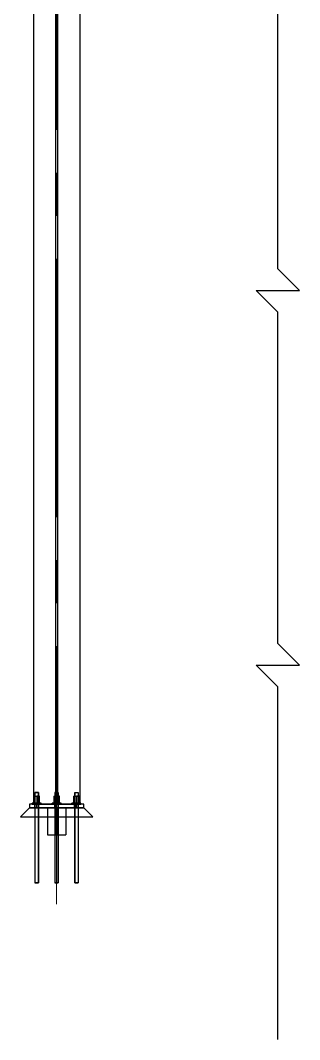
# Model space of a CAD drawing. Header units: metres. Extents: x 0 to 63075, y 0 to 44550.
# Drawn here: x 42151 to 43695, y 9912 to 15553 of the extents above; entities that cross this region are included whole.
import ezdxf

# ---------------------------------------------------------------- set-up
doc = ezdxf.new("R2010")
doc.units = ezdxf.units.M
doc.header["$LTSCALE"] = 75
doc.linetypes.add('CENTER2', pattern=[28.575, 19.05, -3.175, 3.175, -3.175])
for name, color, linetype in [('SC1', 7, 'CENTER2'), ('SDM', 7, 'Continuous'), ('SL1', 8, 'Continuous')]:
    doc.layers.add(name, color=color, linetype=linetype)

# ---------------------------------------------------------------- blocks, each defined once
blk = doc.blocks.new('A$C30d4501c')
at = {"layer": 'SL1'}
for p, q in [((8440.1, 9396.4), (8440.1, 434)), ((8450.6, 9396.4), (8450.6, 434)), ((8317.3, 5155), (8317.3, 440.3)), ((8573.3, 5155), (8573.3, 440.3)), ((8319.5, 478.3), (8351.1, 478.3)), ((8319.5, 478.3), (8319.5, 440.3)), ((8319.5, 478.3), (8351.1, 478.3)), ((8319.5, 478.3), (8319.5, 440.3)), ((8325.4, 478.3), (8325.4, 440.3)), ((8325.4, 478.3), (8325.4, 440.3)), ((8325.8, 500), (8325.8, 478.3)), ((8325.8, 500), (8344.8, 500)), ((8325.8, 500), (8325.8, 0)), ((8344.8, 500), (8325.8, 500)), ((8325.8, 478.3), (8325.8, 365)), ((8351.1, 478.3), (8335.3, 478.3)), ((8335.3, 478.3), (8335.3, 440.3)), ((8335.3, 478.3), (8335.3, 440.3)), ((8344.8, 500), (8344.8, 478.3)), ((8344.8, 0), (8344.8, 500)), ((8344.8, 478.3), (8344.8, 365)), ((8345.2, 478.3), (8345.2, 440.3)), ((8345.2, 478.3), (8345.2, 440.3)), ((8351.1, 440.3), (8351.1, 478.3)), ((8351.1, 440.3), (8351.1, 478.3)), ((8429.5, 478.3), (8461.1, 478.3)), ((8429.5, 478.3), (8429.5, 440.3)), ((8429.5, 478.3), (8461.1, 478.3)), ((8429.5, 478.3), (8429.5, 440.3)), ((8435.4, 478.3), (8435.4, 440.3)), ((8435.4, 478.3), (8435.4, 440.3)), ((8435.8, 500), (8435.8, 478.3)), ((8435.8, 500), (8454.8, 500)), ((8435.8, 500), (8435.8, 0)), ((8454.8, 500), (8435.8, 500)), ((8435.8, 478.3), (8435.8, 365)), ((8461.1, 478.3), (8445.3, 478.3)), ((8445.3, 478.3), (8445.3, 440.3)), ((8445.3, 478.3), (8445.3, 440.3)), ((8454.8, 500), (8454.8, 478.3)), ((8454.8, 0), (8454.8, 500)), ((8454.8, 478.3), (8454.8, 365)), ((8455.2, 478.3), (8455.2, 440.3)), ((8455.2, 478.3), (8455.2, 440.3)), ((8461.1, 440.3), (8461.1, 478.3)), ((8461.1, 440.3), (8461.1, 478.3)), ((8539.5, 478.3), (8571.1, 478.3)), ((8539.5, 478.3), (8539.5, 440.3)), ((8539.5, 478.3), (8571.1, 478.3)), ((8539.5, 478.3), (8539.5, 440.3)), ((8545.4, 478.3), (8545.4, 440.3)), ((8545.4, 478.3), (8545.4, 440.3)), ((8545.8, 500), (8545.8, 478.3)), ((8545.8, 500), (8564.8, 500)), ((8545.8, 0), (8545.8, 500)), ((8545.8, 500), (8564.8, 500)), ((8545.8, 478.3), (8545.8, 365)), ((8571.1, 478.3), (8555.3, 478.3)), ((8555.3, 478.3), (8555.3, 440.3)), ((8555.3, 478.3), (8555.3, 440.3)), ((8564.8, 500), (8564.8, 478.3)), ((8564.8, 500), (8564.8, 0)), ((8564.8, 478.3), (8564.8, 365)), ((8565.2, 478.3), (8565.2, 440.3)), ((8565.2, 478.3), (8565.2, 440.3)), ((8571.1, 440.3), (8571.1, 478.3)), ((8571.1, 440.3), (8571.1, 478.3)), ((8295.3, 415), (8245.3, 365)), ((8595.3, 434), (8295.3, 434)), ((8295.3, 434), (8295.3, 415)), ((8295.3, 415), (8595.3, 415)), ((8595.3, 415), (8295.3, 415)), ((8360.3, 440.3), (8310.3, 440.3)), ((8310.3, 440.3), (8310.3, 434)), ((8310.3, 434), (8310.3, 440.3)), ((8310.3, 440.3), (8360.3, 440.3)), ((8310.3, 434), (8360.3, 434)), ((8310.3, 434), (8360.3, 434)), ((8317.3, 440.3), (8317.3, 434)), ((8317.3, 434), (8573.3, 434)), ((8319.5, 440.3), (8351.1, 440.3)), ((8319.5, 440.3), (8351.1, 440.3)), ((8325.2, 434), (8325.2, 440.3)), ((8325.2, 434), (8325.2, 440.3)), ((8325.2, 415), (8325.2, 434)), ((8325.2, 415), (8325.2, 434)), ((8325.4, 440.3), (8326.4, 440.3)), ((8325.6, 440.3), (8325.4, 440.3)), ((8325.4, 440.3), (8326.4, 440.3)), ((8325.6, 440.3), (8325.4, 440.3)), ((8326.4, 440.3), (8325.6, 440.3)), ((8326.4, 440.3), (8325.6, 440.3)), ((8335.3, 434), (8335.3, 440.3)), ((8335.3, 434), (8335.3, 440.3)), ((8335.3, 415), (8335.3, 434)), ((8335.3, 415), (8335.3, 434)), ((8345.2, 440.3), (8344.2, 440.3)), ((8344.2, 440.3), (8345.2, 440.3)), ((8345.2, 440.3), (8344.2, 440.3)), ((8344.2, 440.3), (8345.2, 440.3)), ((8345.4, 434), (8345.4, 440.3)), ((8345.4, 434), (8345.4, 440.3)), ((8345.4, 415), (8345.4, 434)), ((8345.4, 415), (8345.4, 434)), ((8360.3, 434), (8360.3, 440.3)), ((8360.3, 434), (8360.3, 440.3)), ((8496.3, 415), (8394.3, 415)), ((8394.3, 415), (8394.3, 265)), ((8470.3, 440.3), (8420.3, 440.3)), ((8420.3, 440.3), (8420.3, 434)), ((8420.3, 434), (8420.3, 440.3)), ((8420.3, 440.3), (8470.3, 440.3)), ((8420.3, 434), (8470.3, 434)), ((8420.3, 434), (8470.3, 434)), ((8429.5, 440.3), (8461.1, 440.3)), ((8429.5, 440.3), (8461.1, 440.3)), ((8435.2, 434), (8435.2, 440.3)), ((8435.2, 434), (8435.2, 440.3)), ((8435.2, 415), (8435.2, 434)), ((8435.2, 415), (8435.2, 434)), ((8435.4, 440.3), (8436.4, 440.3)), ((8435.6, 440.3), (8435.4, 440.3)), ((8435.4, 440.3), (8436.4, 440.3)), ((8436.4, 440.3), (8435.4, 440.3)), ((8436.4, 440.3), (8435.6, 440.3)), ((8442.4, 415), (8442.4, 265)), ((8445.3, 434), (8445.3, 440.3)), ((8445.3, 434), (8445.3, 440.3)), ((8445.3, 415), (8445.3, 434)), ((8445.3, 415), (8445.3, 434)), ((8448.2, 415), (8448.2, 265)), ((8455.2, 440.3), (8454.2, 440.3)), ((8454.2, 440.3), (8455.2, 440.3)), ((8455.2, 440.3), (8454.2, 440.3)), ((8454.2, 440.3), (8455.2, 440.3)), ((8455.4, 434), (8455.4, 440.3)), ((8455.4, 434), (8455.4, 440.3)), ((8455.4, 415), (8455.4, 434)), ((8455.4, 415), (8455.4, 434)), ((8470.3, 434), (8470.3, 440.3)), ((8470.3, 434), (8470.3, 440.3)), ((8496.3, 415), (8496.3, 365)), ((8580.3, 440.3), (8530.3, 440.3)), ((8530.3, 440.3), (8530.3, 434)), ((8530.3, 434), (8530.3, 440.3)), ((8530.3, 440.3), (8580.3, 440.3)), ((8530.3, 434), (8580.3, 434)), ((8530.3, 434), (8580.3, 434)), ((8539.5, 440.3), (8571.1, 440.3)), ((8539.5, 440.3), (8571.1, 440.3)), ((8545.2, 434), (8545.2, 440.3)), ((8545.2, 434), (8545.2, 440.3)), ((8545.2, 415), (8545.2, 434)), ((8545.2, 415), (8545.2, 434)), ((8545.4, 440.3), (8546.4, 440.3)), ((8545.6, 440.3), (8545.4, 440.3)), ((8545.4, 440.3), (8546.4, 440.3)), ((8546.4, 440.3), (8545.4, 440.3)), ((8546.4, 440.3), (8545.6, 440.3)), ((8555.3, 434), (8555.3, 440.3)), ((8555.3, 434), (8555.3, 440.3)), ((8555.3, 415), (8555.3, 434)), ((8555.3, 415), (8555.3, 434)), ((8565.2, 440.3), (8564.2, 440.3)), ((8564.2, 440.3), (8565.2, 440.3)), ((8565.2, 440.3), (8564.2, 440.3)), ((8564.2, 440.3), (8565.2, 440.3)), ((8565.4, 434), (8565.4, 440.3)), ((8565.4, 434), (8565.4, 440.3)), ((8565.4, 415), (8565.4, 434)), ((8565.4, 415), (8565.4, 434)), ((8573.3, 434), (8573.3, 440.3)), ((8580.3, 434), (8580.3, 440.3)), ((8580.3, 434), (8580.3, 440.3)), ((8595.3, 415), (8595.3, 434)), ((8645.3, 365), (8595.3, 415)), ((8245.3, 365), (8645.3, 365)), ((8325.8, 365), (8325.8, 0)), ((8344.8, 365), (8344.8, 0)), ((8394.3, 365), (8394.3, 265)), ((8435.8, 365), (8435.8, 0)), ((8454.8, 365), (8454.8, 0)), ((8496.3, 365), (8496.3, 265)), ((8545.8, 365), (8545.8, 0)), ((8564.8, 365), (8564.8, 0)), ((8394.3, 265), (8435.8, 265)), ((8435.8, 265), (8454.8, 265)), ((8454.8, 265), (8496.3, 265)), ((8325.8, 0), (8327.1, 0)), ((8344.8, 0), (8325.8, 0)), ((8327.1, 0), (8344.8, 0)), ((8435.8, 0), (8437.1, 0)), ((8454.8, 0), (8435.8, 0)), ((8437.1, 0), (8454.8, 0)), ((8545.8, 0), (8564.8, 0)), ((8564.8, 0), (8545.8, 0)), ((8563.5, 0), (8547.1, 0))]:
    blk.add_line(p, q, dxfattribs=at)

msp = doc.modelspace()

# ---------------------------------------------------------------- linework, layer by layer
at = {"layer": 'SC1', "lineweight": 0}
msp.add_line((42350.5, 10661.1), (42350.5, 22305.9), dxfattribs=at)
at = {"layer": 'SDM', "extrusion": (0, 1, 0)}
for p, q in [((43574.6, 14178.6), (43574.6, 16012)), ((43574.6, 12105.2), (43574.6, 13938.6)), ((43574.6, 9911.8), (43574.6, 11865.2))]:
    msp.add_line(p, q, dxfattribs=at)
at = {"layer": 'SDM'}
for p, q in [((43694.6, 14058.6), (43574.6, 14178.6)), ((43574.6, 13938.6), (43454.6, 14058.6)), ((43454.6, 14058.6), (43694.6, 14058.6)), ((43694.6, 11985.2), (43574.6, 12105.2)), ((43574.6, 11865.2), (43454.6, 11985.2)), ((43454.6, 11985.2), (43694.6, 11985.2))]:
    msp.add_line(p, q, dxfattribs=at)

# ---------------------------------------------------------------- block references
msp.add_blockref('A$C30d4501c', (33905.2, 10780.4), dxfattribs=at)

doc.saveas('drawing.dxf')
